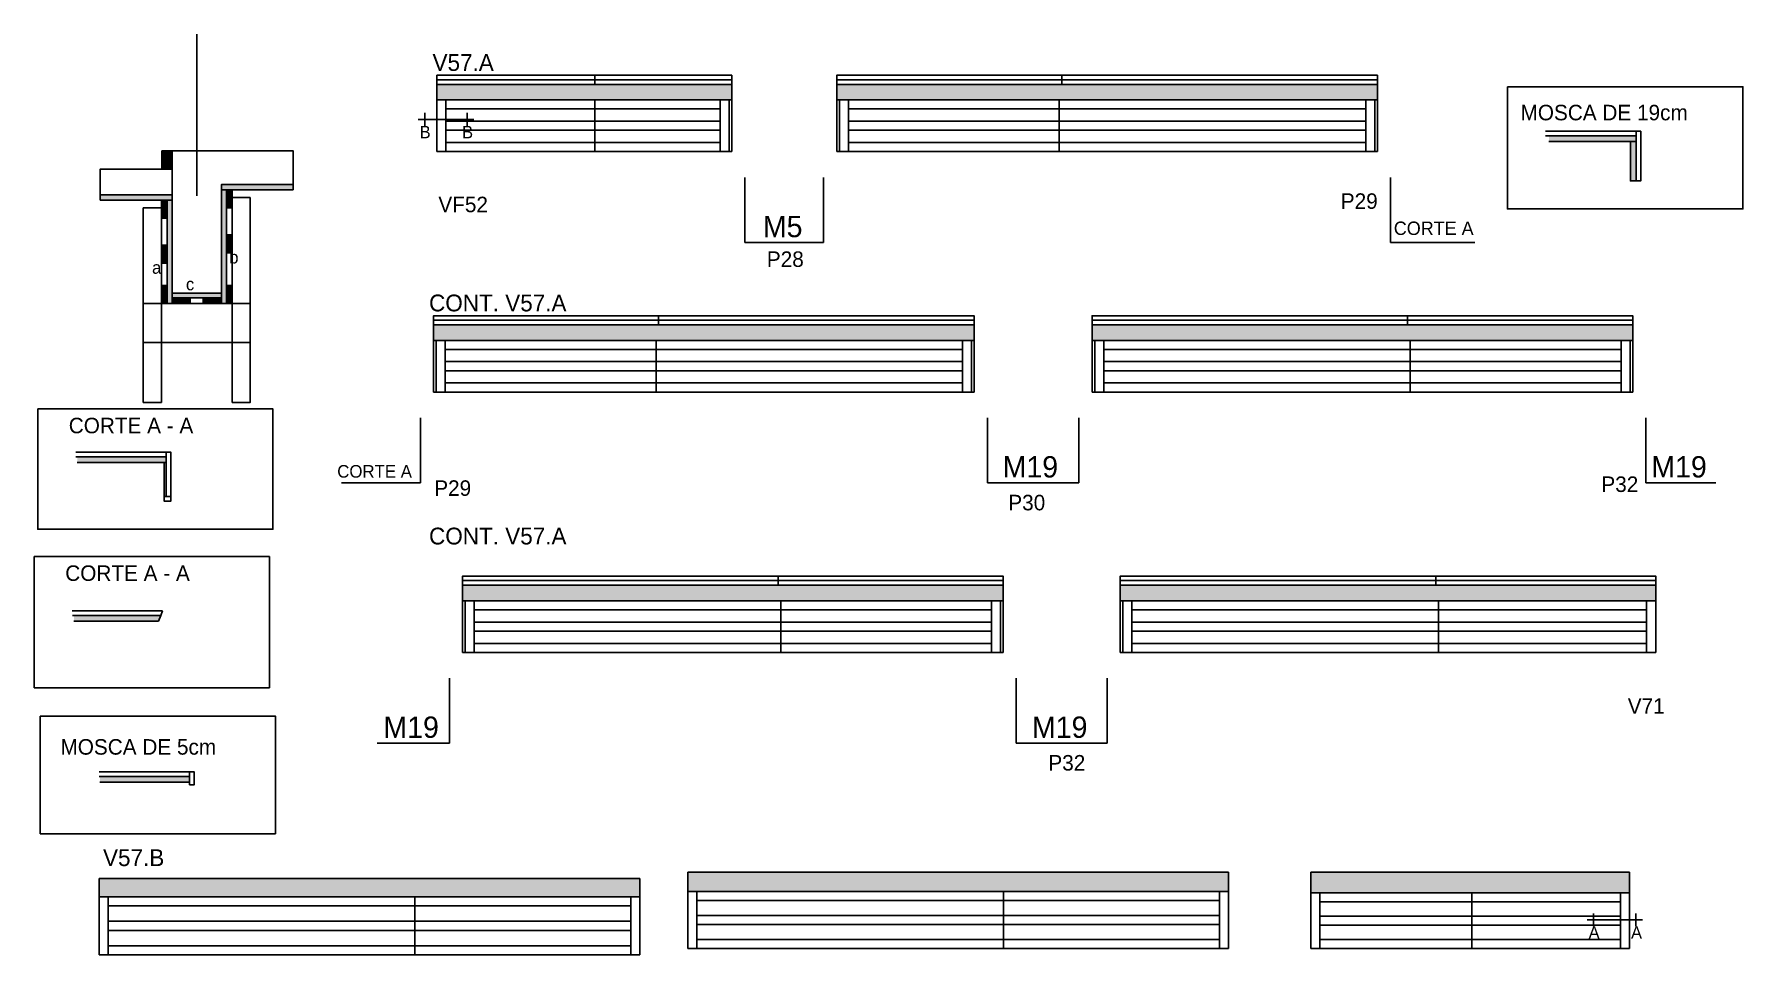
# Model space of a CAD drawing. Header units: metres. Extents: x 4267 to 5588, y 6532 to 7245.
import ezdxf

# ---------------------------------------------------------------- set-up
doc = ezdxf.new("R2010")
doc.units = ezdxf.units.M
for name, color, linetype in [('5', 7, 'Continuous'), ('CONCRETO', 7, 'Continuous'), ('COTA', 7, 'Continuous'), ('Cotas', 7, 'Continuous'), ('detalhes', 7, 'Continuous'), ('Hachura', 7, 'Continuous'), ('Madeira', 7, 'Continuous'), ('NOMENCLATURA', 7, 'Continuous'), ('Painéis', 7, 'Continuous'), ('SARR_2.2x7', 7, 'Continuous'), ('SARR_3.5x7', 7, 'Continuous'), ('TEXTO PILAR', 7, 'Continuous'), ('Texto Seção', 7, 'Continuous')]:
    doc.layers.add(name, color=color, linetype=linetype)

msp = doc.modelspace()

# ---------------------------------------------------------------- hatches: boundary and pattern name
at = {"layer": 'COTA'}
h = msp.add_hatch(color=7, dxfattribs=at)
h.dxf.hatch_style = 1
h.paths.add_polyline_path([(4806.4, 7205.7), (4578.4, 7205.7), (4578.4, 7205.7), (4578.4, 7193.7), (4578.4, 7193.7), (4806.4, 7193.7), (4806.4, 7193.7), (4806.4, 7205.7)])
h = msp.add_hatch(color=7, dxfattribs=at)
h.dxf.hatch_style = 1
h.paths.add_polyline_path([(4887.6, 7205.7), (5305.6, 7205.7), (5305.6, 7205.7), (5305.6, 7193.7), (5305.6, 7193.7), (4887.6, 7193.7), (4887.6, 7193.7), (4887.6, 7205.7)])
h = msp.add_hatch(color=7, dxfattribs=at)
h.dxf.hatch_style = 1
h.paths.add_polyline_path([(4575.8, 7019.7), (4993.8, 7019.7), (4993.8, 7019.7), (4993.8, 7007.7), (4993.8, 7007.7), (4575.8, 7007.7), (4575.8, 7007.7), (4575.8, 7019.7)])
h = msp.add_hatch(color=7, dxfattribs=at)
h.dxf.hatch_style = 1
h.paths.add_polyline_path([(5503, 7019.7), (5085, 7019.7), (5085, 7019.7), (5085, 7007.7), (5085, 7007.7), (5503, 7007.7), (5503, 7007.7), (5503, 7019.7)])
h = msp.add_hatch(color=7, dxfattribs=at)
h.dxf.hatch_style = 1
h.paths.add_polyline_path([(5016.2, 6818.3), (4598.2, 6818.3), (4598.2, 6818.3), (4598.2, 6806.3), (4598.2, 6806.3), (5016.2, 6806.3), (5016.2, 6806.3), (5016.2, 6818.3)])
h = msp.add_hatch(color=7, dxfattribs=at)
h.dxf.hatch_style = 1
h.paths.add_polyline_path([(5520.8, 6818.3), (5106.8, 6818.3), (5106.8, 6818.3), (5106.8, 6806.3), (5106.8, 6806.3), (5520.8, 6806.3), (5520.8, 6806.3), (5520.8, 6818.3)])
h = msp.add_hatch(color=7, dxfattribs=at)
h.dxf.hatch_style = 1
h.paths.add_polyline_path([(5190.4, 6596.3), (4772.4, 6596.3), (4772.4, 6596.3), (4772.4, 6581.3), (4772.4, 6581.3), (5190.4, 6581.3), (5190.4, 6581.3), (5190.4, 6596.3)])
h = msp.add_hatch(color=7, dxfattribs=at)
h.dxf.hatch_style = 1
h.paths.add_polyline_path([(5254.1, 6596.3), (5500.6, 6596.3), (5500.6, 6596.3), (5500.6, 6580.3), (5500.6, 6580.3), (5254.1, 6580.3), (5254.1, 6580.3), (5254.1, 6596.3)])
h = msp.add_hatch(color=7, dxfattribs=at)
h.dxf.hatch_style = 1
h.paths.add_polyline_path([(4735.2, 6591.3), (4317.2, 6591.3), (4317.2, 6591.3), (4317.2, 6577.3), (4317.2, 6577.3), (4735.2, 6577.3), (4735.2, 6577.3), (4735.2, 6591.3)])
at = {"layer": 'Hachura'}
h = msp.add_hatch(color=7, dxfattribs=at)
h.dxf.hatch_style = 1
h.paths.add_polyline_path([(5438.3, 7165.8), (5438.3, 7161.4), (5438.3, 7161.4), (5505.6, 7161.4), (5505.6, 7161.4), (5505.6, 7165.8), (5505.6, 7165.8), (5438.3, 7165.8)])
h = msp.add_hatch(color=7, dxfattribs=at)
h.dxf.hatch_style = 1
h.paths.add_polyline_path([(5505.6, 7161.4), (5501.2, 7161.4), (5501.2, 7161.4), (5501.2, 7131), (5501.2, 7131), (5505.6, 7131), (5505.6, 7131), (5505.6, 7161.4)])
h = msp.add_hatch(color=7, dxfattribs=at)
h.dxf.hatch_style = 1
h.paths.add_polyline_path([(4365.7, 7140.2), (4370.1, 7140.2), (4370.1, 7140.2), (4370.1, 7154.2), (4370.1, 7154.2), (4365.7, 7154.2), (4365.7, 7154.2), (4365.7, 7140.2)])
h = msp.add_hatch(color=7, dxfattribs=at)
h.dxf.hatch_style = 1
h.paths.add_polyline_path([(4370.1, 7154.2), (4373.7, 7154.2), (4373.7, 7154.2), (4373.7, 7140.2), (4373.7, 7140.2), (4370.1, 7140.2), (4370.1, 7140.2), (4370.1, 7154.2)])
h = msp.add_hatch(color=7, dxfattribs=at)
h.dxf.hatch_style = 1
h.paths.add_polyline_path([(4467.3, 7124.2), (4467.3, 7128.2), (4467.3, 7128.2), (4411.7, 7128.2), (4411.7, 7128.2), (4411.7, 7124.2), (4411.7, 7124.2), (4467.3, 7124.2)])
h = msp.add_hatch(color=7, dxfattribs=at)
h.dxf.hatch_style = 1
h.paths.add_polyline_path([(4415.7, 7124.2), (4411.7, 7124.2), (4411.7, 7124.2), (4411.7, 7036.2), (4411.7, 7036.2), (4415.7, 7036.2), (4415.7, 7036.2), (4415.7, 7124.2)])
h = msp.add_hatch(color=7, dxfattribs=at)
h.dxf.hatch_style = 1
h.paths.add_polyline_path([(4420.1, 7110.2), (4415.7, 7110.2), (4415.7, 7110.2), (4415.7, 7124.2), (4415.7, 7124.2), (4420.1, 7124.2), (4420.1, 7124.2), (4420.1, 7110.2)])
h = msp.add_hatch(color=7, dxfattribs=at)
h.dxf.hatch_style = 1
h.paths.add_polyline_path([(4373.7, 7116.2), (4373.7, 7120.2), (4373.7, 7120.2), (4318.1, 7120.2), (4318.1, 7120.2), (4318.1, 7116.2), (4318.1, 7116.2), (4373.7, 7116.2)])
h = msp.add_hatch(color=7, dxfattribs=at)
h.dxf.hatch_style = 1
h.paths.add_polyline_path([(4365.3, 7102.2), (4369.7, 7102.2), (4369.7, 7102.2), (4369.7, 7116.2), (4369.7, 7116.2), (4365.3, 7116.2), (4365.3, 7116.2), (4365.3, 7102.2)])
h = msp.add_hatch(color=7, dxfattribs=at)
h.dxf.hatch_style = 1
h.paths.add_polyline_path([(4373.7, 7116.2), (4369.7, 7116.2), (4369.7, 7116.2), (4369.7, 7036.2), (4369.7, 7036.2), (4373.7, 7036.2), (4373.7, 7036.2), (4373.7, 7116.2)])
h = msp.add_hatch(color=7, dxfattribs=at)
h.dxf.hatch_style = 1
h.paths.add_polyline_path([(4420.1, 7075.4), (4415.7, 7075.4), (4415.7, 7075.4), (4415.7, 7089.4), (4415.7, 7089.4), (4420.1, 7089.4), (4420.1, 7089.4), (4420.1, 7075.4)])
h = msp.add_hatch(color=7, dxfattribs=at)
h.dxf.hatch_style = 1
h.paths.add_polyline_path([(4365.3, 7067.4), (4369.7, 7067.4), (4369.7, 7067.4), (4369.7, 7081.4), (4369.7, 7081.4), (4365.3, 7081.4), (4365.3, 7081.4), (4365.3, 7067.4)])
h = msp.add_hatch(color=7, dxfattribs=at)
h.dxf.hatch_style = 1
h.paths.add_polyline_path([(4365.3, 7036.2), (4369.7, 7036.2), (4369.7, 7036.2), (4369.7, 7050.2), (4369.7, 7050.2), (4365.3, 7050.2), (4365.3, 7050.2), (4365.3, 7036.2)])
h = msp.add_hatch(color=7, dxfattribs=at)
h.dxf.hatch_style = 1
h.paths.add_polyline_path([(4411.7, 7040.6), (4411.7, 7044.2), (4411.7, 7044.2), (4373.7, 7044.2), (4373.7, 7044.2), (4373.7, 7040.6), (4373.7, 7040.6), (4411.7, 7040.6)])
h = msp.add_hatch(color=7, dxfattribs=at)
h.dxf.hatch_style = 1
h.paths.add_polyline_path([(4420.1, 7036.2), (4415.7, 7036.2), (4415.7, 7036.2), (4415.7, 7050.2), (4415.7, 7050.2), (4420.1, 7050.2), (4420.1, 7050.2), (4420.1, 7036.2)])
h = msp.add_hatch(color=7, dxfattribs=at)
h.dxf.hatch_style = 1
h.paths.add_polyline_path([(4373.7, 7036.2), (4373.7, 7040.6), (4373.7, 7040.6), (4387.7, 7040.6), (4387.7, 7040.6), (4387.7, 7036.2), (4387.7, 7036.2), (4373.7, 7036.2)])
h = msp.add_hatch(color=7, dxfattribs=at)
h.dxf.hatch_style = 1
h.paths.add_polyline_path([(4411.7, 7036.2), (4411.7, 7040.6), (4411.7, 7040.6), (4397.7, 7040.6), (4397.7, 7040.6), (4397.7, 7036.2), (4397.7, 7036.2), (4411.7, 7036.2)])
h = msp.add_hatch(color=7, dxfattribs=at)
h.dxf.hatch_style = 1
h.paths.add_polyline_path([(4300.3, 6917.6), (4300.3, 6913.2), (4300.3, 6913.2), (4369, 6913.2), (4369, 6913.2), (4369, 6917.6), (4369, 6917.6), (4300.3, 6917.6)])
h = msp.add_hatch(color=7, dxfattribs=at)
h.dxf.hatch_style = 1
h.paths.add_polyline_path([(4369, 6913.2), (4367.6, 6913.2), (4367.6, 6913.2), (4367.6, 6886.8), (4367.6, 6886.8), (4369, 6886.8), (4369, 6886.8), (4369, 6913.2)])
h = msp.add_hatch(color=7, dxfattribs=at)
h.dxf.hatch_style = 1
h.paths.add_polyline_path([(4364.9, 6794.9), (4363.1, 6790.5), (4363.1, 6790.5), (4297.7, 6790.5), (4297.7, 6790.5), (4297.7, 6794.9), (4297.7, 6794.9), (4364.9, 6794.9)])
h = msp.add_hatch(color=7, dxfattribs=at)
h.dxf.hatch_style = 1
h.paths.add_polyline_path([(4317.8, 6670.3), (4317.8, 6665.9), (4317.8, 6665.9), (4387.1, 6665.9), (4387.1, 6665.9), (4387.1, 6670.3), (4387.1, 6670.3), (4317.8, 6670.3)])

# ---------------------------------------------------------------- linework, layer by layer
at = {"layer": 'CONCRETO', "color": 7, "lineweight": 25}
msp.add_lwpolyline([(4411.7, 7124.2), (4411.7, 7044.2), (4373.7, 7044.2), (4373.7, 7120.2), (4318.1, 7120.2), (4318.1, 7140.2), (4373.7, 7140.2), (4373.7, 7154.2), (4411.7, 7154.2)], dxfattribs=at)
msp.add_lwpolyline([(4467.3, 7128.2), (4467.3, 7154.2), (4411.7, 7154.2), (4411.7, 7154.2), (4373.7, 7154.2), (4373.7, 7044.2), (4411.7, 7044.2), (4411.7, 7128.2)], close=True, dxfattribs=at)
at = {"layer": 'COTA', "color": 7, "lineweight": 25}
for p, q in [((4578.4, 7193.7), (4578.4, 7205.7)), ((4806.4, 7205.7), (4806.4, 7193.7)), ((4887.6, 7205.7), (4887.6, 7193.7)), ((5305.6, 7193.7), (5305.6, 7205.7)), ((4575.8, 7019.7), (4575.8, 7007.7)), ((4993.8, 7007.7), (4993.8, 7019.7)), ((5085, 7007.7), (5085, 7019.7)), ((5503, 7019.7), (5503, 7007.7)), ((4598.2, 6806.3), (4598.2, 6818.3)), ((5016.2, 6818.3), (5016.2, 6806.3)), ((5106.8, 6806.3), (5106.8, 6818.3)), ((5520.8, 6818.3), (5520.8, 6806.3)), ((4772.4, 6581.3), (4772.4, 6596.3)), ((5190.4, 6596.3), (4772.4, 6596.3)), ((5190.4, 6596.3), (5190.4, 6581.3)), ((5254.1, 6596.3), (5254.1, 6580.3)), ((5500.6, 6596.3), (5254.1, 6596.3)), ((5500.6, 6580.3), (5500.6, 6596.3)), ((4317.2, 6577.3), (4317.2, 6591.3)), ((4735.2, 6591.3), (4317.2, 6591.3)), ((4735.2, 6591.3), (4735.2, 6577.3))]:
    msp.add_line(p, q, dxfattribs=at)
at = {"layer": 'Cotas', "color": 7, "lineweight": 25}
for points in [[(5406.2, 7203.9), (5588.2, 7203.9), (5588.2, 7109.4), (5406.2, 7109.4)], [(4269.7, 6954.6), (4451.6, 6954.6), (4451.6, 6861.5), (4269.7, 6861.5)], [(4267, 6840.4), (4448.9, 6840.4), (4448.9, 6738.9), (4267, 6738.9)], [(4271.6, 6717), (4453.5, 6717), (4453.5, 6626), (4271.6, 6626)]]:
    msp.add_lwpolyline(points, close=True, dxfattribs=at)
at = {"layer": 'Defpoints', "color": 7, "lineweight": 25}
msp.add_line((4392.7, 7119.5), (4392.7, 7244.5), dxfattribs=at)
at = {"layer": 'Madeira', "color": 7, "lineweight": 25}
for p, q in [((5438.3, 7165.8), (5505.6, 7165.8)), ((5505.6, 7161.4), (5438.3, 7161.4)), ((5505.6, 7165.8), (5505.6, 7161.4)), ((4300.3, 6917.6), (4369, 6917.6)), ((4369, 6913.2), (4300.3, 6913.2)), ((4369, 6917.6), (4369, 6913.2)), ((4297.7, 6794.9), (4364.9, 6794.9)), ((4364.9, 6794.9), (4363.1, 6790.5)), ((4363.1, 6790.5), (4297.7, 6790.5)), ((4317.8, 6670.3), (4387.1, 6670.3)), ((4387.1, 6665.9), (4317.8, 6665.9)), ((4387.1, 6670.3), (4387.1, 6665.9))]:
    msp.add_line(p, q, dxfattribs=at)
for points in [[(5505.6, 7161.4), (5505.6, 7131), (5501.2, 7131), (5501.2, 7161.4)], [(4365.7, 7140.2), (4370.1, 7140.2), (4370.1, 7154.2), (4365.7, 7154.2)], [(4420.1, 7110.2), (4415.7, 7110.2), (4415.7, 7124.2), (4420.1, 7124.2)], [(4365.3, 7102.2), (4369.7, 7102.2), (4369.7, 7116.2), (4365.3, 7116.2)], [(4420.1, 7075.4), (4415.7, 7075.4), (4415.7, 7089.4), (4420.1, 7089.4)], [(4365.3, 7067.4), (4369.7, 7067.4), (4369.7, 7081.4), (4365.3, 7081.4)], [(4365.3, 7036.2), (4369.7, 7036.2), (4369.7, 7050.2), (4365.3, 7050.2)], [(4420.1, 7036.2), (4415.7, 7036.2), (4415.7, 7050.2), (4420.1, 7050.2)], [(4373.7, 7036.2), (4373.7, 7040.6), (4387.7, 7040.6), (4387.7, 7036.2)], [(4411.7, 7036.2), (4411.7, 7040.6), (4397.7, 7040.6), (4397.7, 7036.2)], [(4369, 6913.2), (4369, 6886.8), (4367.6, 6886.8), (4367.6, 6913.2)]]:
    msp.add_lwpolyline(points, close=True, dxfattribs=at)
at = {"layer": 'NOMENCLATURA', "color": 7, "lineweight": 25}
for p, q in [((4564, 7178.6), (4606.8, 7178.6)), ((4569, 7183.6), (4569, 7173.7)), ((4601.8, 7183.6), (4601.8, 7173.7)), ((4816.6, 7083.3), (4816.6, 7133.7)), ((4877.4, 7083.3), (4877.4, 7133.7)), ((5315.8, 7083.3), (5315.8, 7133.7)), ((4877.4, 7083.3), (4816.6, 7083.3)), ((4816.6, 7083.3), (4877.4, 7083.3)), ((5381, 7083.3), (5315.8, 7083.3)), ((4565.6, 6897.4), (4565.6, 6947.7)), ((5004, 6897.4), (5004, 6947.7)), ((5074.8, 6897.4), (5074.8, 6947.7)), ((5513.2, 6897.4), (5513.2, 6947.7)), ((4565.6, 6897.4), (4504.7, 6897.4)), ((5074.8, 6897.4), (5004, 6897.4)), ((5513.2, 6897.4), (5567.4, 6897.4)), ((5567.4, 6897.4), (5513.2, 6897.4)), ((4588, 6696), (4588, 6746.4)), ((5026.4, 6696), (5026.4, 6746.4)), ((5096.6, 6696), (5096.6, 6746.4)), ((4588, 6696), (4532.3, 6696)), ((5096.6, 6696), (5026.4, 6696)), ((5510.5, 6559.4), (5467.7, 6559.4)), ((5472.7, 6564.4), (5472.7, 6554.4)), ((5505.5, 6564.4), (5505.5, 6554.4))]:
    msp.add_line(p, q, dxfattribs=at)
at = {"layer": 'Painéis', "color": 7, "lineweight": 25}
for p, q in [((4700.4, 7205.7), (4700.4, 7212.7)), ((5061.6, 7205.7), (5061.6, 7212.7)), ((4578.4, 7193.7), (4806.4, 7193.7)), ((4578.4, 7153.7), (4578.4, 7193.7)), ((4700.4, 7153.7), (4700.4, 7193.7)), ((4804.4, 7153.7), (4804.4, 7193.7)), ((4806.4, 7153.7), (4806.4, 7193.7)), ((5305.6, 7193.7), (4887.6, 7193.7)), ((4887.6, 7153.7), (4887.6, 7193.7)), ((4889.6, 7153.7), (4889.6, 7193.7)), ((5059.6, 7153.7), (5059.6, 7193.7)), ((5303.6, 7153.7), (5303.6, 7193.7)), ((5305.6, 7153.7), (5305.6, 7193.7)), ((5505.6, 7169.4), (5435.7, 7169.4)), ((5505.6, 7165.8), (5435.7, 7165.8)), ((4578.4, 7153.7), (4806.4, 7153.7)), ((5305.6, 7153.7), (4887.6, 7153.7)), ((4749.7, 7019.7), (4749.7, 7026.7)), ((5329, 7019.7), (5329, 7026.7)), ((4993.8, 7007.7), (4575.8, 7007.7)), ((4575.8, 6967.7), (4575.8, 7007.7)), ((4577.8, 6967.7), (4577.8, 7007.7)), ((4747.8, 6967.7), (4747.8, 7007.7)), ((4991.8, 6967.7), (4991.8, 7007.7)), ((4993.8, 6967.7), (4993.8, 7007.7)), ((5085, 7007.7), (5503, 7007.7)), ((5085, 6967.7), (5085, 7007.7)), ((5087, 6967.7), (5087, 7007.7)), ((5331, 6967.7), (5331, 7007.7)), ((5501, 6967.7), (5501, 7007.7)), ((5503, 6967.7), (5503, 7007.7)), ((4993.8, 6967.7), (4575.8, 6967.7)), ((5085, 6967.7), (5503, 6967.7)), ((4369, 6921.2), (4299.2, 6921.2)), ((4369, 6917.6), (4299.2, 6917.6)), ((4842.2, 6818.3), (4842.2, 6825.3)), ((5350.8, 6818.3), (5350.8, 6825.3)), ((4598.2, 6806.3), (5016.2, 6806.3)), ((4598.2, 6766.3), (4598.2, 6806.3)), ((4600.2, 6766.3), (4600.2, 6806.3)), ((4844.2, 6766.3), (4844.2, 6806.3)), ((5014.2, 6766.3), (5014.2, 6806.3)), ((5016.2, 6766.3), (5016.2, 6806.3)), ((5106.8, 6806.3), (5520.8, 6806.3)), ((5106.8, 6766.3), (5106.8, 6806.3)), ((5108.8, 6766.3), (5108.8, 6806.3)), ((5352.8, 6766.3), (5352.8, 6806.3)), ((5520.8, 6766.3), (5520.8, 6806.3)), ((4366.3, 6798.5), (4296.4, 6798.5)), ((4364.9, 6794.9), (4296.5, 6794.9)), ((4364.9, 6794.9), (4366.3, 6798.5)), ((4598.2, 6766.3), (5016.2, 6766.3)), ((5106.8, 6766.3), (5520.8, 6766.3)), ((4387.1, 6673.9), (4317.3, 6673.9)), ((4387.1, 6670.3), (4317.3, 6670.3)), ((4772.4, 6581.3), (5190.4, 6581.3)), ((4772.4, 6537.3), (4772.4, 6581.3)), ((5016.4, 6537.3), (5016.4, 6581.3)), ((5190.4, 6537.3), (5190.4, 6581.3)), ((5500.6, 6580.3), (5254.1, 6580.3)), ((5254.1, 6537.3), (5254.1, 6580.3)), ((5378.6, 6537.3), (5378.6, 6580.3)), ((5500.6, 6537.3), (5500.6, 6580.3)), ((4317.2, 6577.3), (4735.2, 6577.3)), ((4317.2, 6532.3), (4317.2, 6577.3)), ((4561.2, 6532.3), (4561.2, 6577.3)), ((4735.2, 6532.3), (4735.2, 6577.3)), ((4317.2, 6532.3), (4735.2, 6532.3)), ((4772.4, 6537.3), (5190.4, 6537.3)), ((5500.6, 6537.3), (5254.1, 6537.3))]:
    msp.add_line(p, q, dxfattribs=at)
for points in [[(4578.4, 7205.7), (4806.4, 7205.7), (4806.4, 7212.7), (4578.4, 7212.7)], [(4887.6, 7205.7), (5305.6, 7205.7), (5305.6, 7212.7), (4887.6, 7212.7)], [(5505.6, 7169.4), (5509.2, 7169.4), (5509.2, 7131), (5505.6, 7131)], [(4370.1, 7154.2), (4373.7, 7154.2), (4373.7, 7140.2), (4370.1, 7140.2)], [(4467.3, 7124.2), (4467.3, 7128.2), (4411.7, 7128.2), (4411.7, 7124.2)], [(4415.7, 7124.2), (4411.7, 7124.2), (4411.7, 7036.2), (4415.7, 7036.2)], [(4373.7, 7116.2), (4373.7, 7120.2), (4318.1, 7120.2), (4318.1, 7116.2)], [(4369.7, 7116.2), (4373.7, 7116.2), (4373.7, 7036.2), (4369.7, 7036.2)], [(4411.7, 7040.6), (4411.7, 7044.2), (4373.7, 7044.2), (4373.7, 7040.6)], [(4575.8, 7019.7), (4993.8, 7019.7), (4993.8, 7026.7), (4575.8, 7026.7)], [(5503, 7019.7), (5085, 7019.7), (5085, 7026.7), (5503, 7026.7)], [(4369, 6921.2), (4372.6, 6921.2), (4372.6, 6886.8), (4369, 6886.8)], [(4372.6, 6886.8), (4372.6, 6883.2), (4367.6, 6883.2), (4367.6, 6886.8)], [(5016.2, 6818.3), (4598.2, 6818.3), (4598.2, 6825.3), (5016.2, 6825.3)], [(5520.8, 6818.3), (5106.8, 6818.3), (5106.8, 6825.3), (5520.8, 6825.3)], [(4387.1, 6673.9), (4390.7, 6673.9), (4390.7, 6663.9), (4387.1, 6663.9)]]:
    msp.add_lwpolyline(points, close=True, dxfattribs=at)
at = {"layer": 'SARR_2.2x7', "color": 7, "lineweight": 25}
for p, q in [((4578.4, 7209.2), (4700.4, 7209.2)), ((4700.4, 7209.2), (4806.4, 7209.2)), ((4887.6, 7209.2), (5061.6, 7209.2)), ((5061.6, 7209.2), (5305.6, 7209.2)), ((4585.4, 7153.7), (4585.4, 7193.7)), ((4797.4, 7153.7), (4797.4, 7193.7)), ((4896.6, 7153.7), (4896.6, 7193.7)), ((5296.6, 7153.7), (5296.6, 7193.7)), ((4700.4, 7186.7), (4585.4, 7186.7)), ((4585.4, 7177.2), (4700.4, 7177.2)), ((4797.4, 7186.7), (4700.4, 7186.7)), ((4700.4, 7177.2), (4797.4, 7177.2)), ((4896.6, 7186.7), (5059.6, 7186.7)), ((4896.6, 7177.2), (5059.6, 7177.2)), ((5059.6, 7186.7), (5296.6, 7186.7)), ((5059.6, 7177.2), (5296.6, 7177.2)), ((4585.4, 7170.2), (4700.4, 7170.2)), ((4700.4, 7170.2), (4797.4, 7170.2)), ((4896.6, 7170.2), (5059.6, 7170.2)), ((5059.6, 7170.2), (5296.6, 7170.2)), ((4700.4, 7160.7), (4585.4, 7160.7)), ((4797.4, 7160.7), (4700.4, 7160.7)), ((4896.6, 7160.7), (5059.6, 7160.7)), ((5059.6, 7160.7), (5296.6, 7160.7)), ((4575.8, 7023.2), (4749.7, 7023.2)), ((4749.7, 7023.2), (4993.8, 7023.2)), ((5329, 7023.2), (5085, 7023.2)), ((5503, 7023.2), (5329, 7023.2)), ((4584.8, 6967.7), (4584.8, 7007.7)), ((4984.8, 6967.7), (4984.8, 7007.7)), ((5094, 6967.7), (5094, 7007.7)), ((5494, 6967.7), (5494, 7007.7)), ((4584.8, 7000.7), (4747.8, 7000.7)), ((4584.8, 6991.2), (4747.8, 6991.2)), ((4747.8, 7000.7), (4984.8, 7000.7)), ((4747.8, 6991.2), (4984.8, 6991.2)), ((5331, 7000.7), (5094, 7000.7)), ((5094, 6991.2), (5331, 6991.2)), ((5494, 7000.7), (5331, 7000.7)), ((5331, 6991.2), (5494, 6991.2)), ((4584.8, 6984.2), (4747.8, 6984.2)), ((4747.8, 6984.2), (4984.8, 6984.2)), ((5094, 6984.2), (5331, 6984.2)), ((5331, 6984.2), (5494, 6984.2)), ((4584.8, 6974.7), (4747.8, 6974.7)), ((4747.8, 6974.7), (4984.8, 6974.7)), ((5331, 6974.7), (5094, 6974.7)), ((5494, 6974.7), (5331, 6974.7)), ((4842.2, 6821.8), (4598.2, 6821.8)), ((5016.2, 6821.8), (4842.2, 6821.8)), ((5350.8, 6821.8), (5106.8, 6821.8)), ((5520.8, 6821.8), (5350.8, 6821.8)), ((4607.2, 6766.3), (4607.2, 6806.3)), ((5007.2, 6766.3), (5007.2, 6806.3)), ((5115.8, 6766.3), (5115.8, 6806.3)), ((5513.8, 6766.3), (5513.8, 6806.3)), ((4844.2, 6799.3), (4607.2, 6799.3)), ((5007.2, 6799.3), (4844.2, 6799.3)), ((5352.8, 6799.3), (5115.8, 6799.3)), ((5513.8, 6799.3), (5352.8, 6799.3)), ((4607.2, 6789.8), (4844.2, 6789.8)), ((4607.2, 6782.8), (4844.2, 6782.8)), ((4844.2, 6789.8), (5007.2, 6789.8)), ((4844.2, 6782.8), (5007.2, 6782.8)), ((5115.8, 6789.8), (5352.8, 6789.8)), ((5115.8, 6782.8), (5352.8, 6782.8)), ((5352.8, 6789.8), (5513.8, 6789.8)), ((5352.8, 6782.8), (5513.8, 6782.8)), ((4844.2, 6773.3), (4607.2, 6773.3)), ((5007.2, 6773.3), (4844.2, 6773.3)), ((5352.8, 6773.3), (5115.8, 6773.3)), ((5513.8, 6773.3), (5352.8, 6773.3)), ((4779.4, 6537.3), (4779.4, 6581.3)), ((5183.5, 6537.3), (5183.5, 6581.3)), ((5261.1, 6537.3), (5261.1, 6580.3)), ((5493.6, 6537.3), (5493.6, 6580.3)), ((4324.2, 6532.3), (4324.2, 6577.3)), ((4324.2, 6570.3), (4561.2, 6570.3)), ((4561.2, 6570.3), (4728.3, 6570.3)), ((4728.3, 6532.3), (4728.3, 6577.3)), ((4779.4, 6574.3), (5016.4, 6574.3)), ((5016.4, 6574.3), (5183.5, 6574.3)), ((5261.1, 6573.3), (5378.6, 6573.3)), ((5378.6, 6573.3), (5493.6, 6573.3)), ((4324.2, 6558.3), (4561.2, 6558.3)), ((4561.2, 6558.3), (4728.3, 6558.3)), ((4779.4, 6562.8), (5016.4, 6562.8)), ((4779.4, 6555.8), (5016.4, 6555.8)), ((5016.4, 6562.8), (5183.5, 6562.8)), ((5016.4, 6555.8), (5183.5, 6555.8)), ((5261.1, 6562.3), (5378.6, 6562.3)), ((5261.1, 6555.3), (5378.6, 6555.3)), ((5378.6, 6562.3), (5493.6, 6562.3)), ((5378.6, 6555.3), (5493.6, 6555.3)), ((4324.2, 6551.3), (4561.2, 6551.3)), ((4561.2, 6551.3), (4728.3, 6551.3)), ((4779.4, 6544.3), (5016.4, 6544.3)), ((5016.4, 6544.3), (5183.5, 6544.3)), ((5261.1, 6544.3), (5378.6, 6544.3)), ((5378.6, 6544.3), (5493.6, 6544.3)), ((4324.2, 6539.3), (4561.2, 6539.3)), ((4561.2, 6539.3), (4728.3, 6539.3))]:
    msp.add_line(p, q, dxfattribs=at)
at = {"layer": 'SARR_3.5x7', "color": 7, "lineweight": 25}
for points in [[(4351.3, 7110.2), (4365.3, 7110.2), (4365.3, 6959.7), (4351.3, 6959.7)], [(4434.1, 7118.2), (4420.1, 7118.2), (4420.1, 6959.7), (4434.1, 6959.7)], [(4351.3, 7036.2), (4434.1, 7036.2), (4434.1, 7006.1), (4351.3, 7006.1)]]:
    msp.add_lwpolyline(points, close=True, dxfattribs=at)

# ---------------------------------------------------------------- texts
at = {"layer": '5', "color": 7, "lineweight": 25}
for s, p in [('P29', (5277.3, 7109.4)), ('VF52', (4579.5, 7106.8)), ('P28', (4833.5, 7064.5)), ('P29', (4576.3, 6887.4)), ('P32', (5478.8, 6890.4)), ('P30', (5020.2, 6876.2)), ('V71', (5499.2, 6718.8)), ('P32', (5051.2, 6674.9))]:
    msp.add_text(s, height=12, dxfattribs=at).set_placement(p)
at = {"layer": 'detalhes', "color": 7, "lineweight": 25}
for s, p in [('B', (4565, 7164)), ('B', (4597.8, 7164)), ('b', (4417.8, 7067.2)), ('a', (4358.1, 7059.2)), ('c', (4384.3, 7046.4)), ('A', (5468.9, 6544.8)), ('A', (5501.7, 6544.8))]:
    msp.add_text(s, height=9.6, dxfattribs=at).set_placement(p)
at = {"layer": 'NOMENCLATURA', "color": 7, "lineweight": 25}
for s, height, p in [('M5', 16.5, (4830.4, 7087.5)), ('CORTE A', 10.38, (5318.3, 7089.2)), ('CORTE A', 9.72, (4501.3, 6901.5)), ('M19', 16.5, (5015.8, 6901.6)), ('M19', 16.5, (5517.4, 6901.6)), ('M19', 16.5, (4537, 6700.2)), ('M19', 16.5, (5038.5, 6700.2))]:
    msp.add_text(s, height=height, dxfattribs=at).set_placement(p)
at = {"layer": 'TEXTO PILAR', "color": 7, "lineweight": 25}
for s, p in [('MOSCA DE 19cm', (5416.3, 7177.9)), ('CORTE A - A', (4293.7, 6935.8)), ('CORTE A - A', (4291, 6821.6)), ('MOSCA DE 5cm', (4287.3, 6687.2))]:
    msp.add_text(s, height=12, dxfattribs=at).set_placement(p)
at = {"layer": 'Texto Seção', "color": 7, "lineweight": 25}
for s, p in [('V57.A', (4575, 7216.1)), ('CONT. V57.A', (4572.3, 7030.1)), ('CONT. V57.A', (4572.3, 6849.8)), ('V57.B', (4320.2, 6601))]:
    msp.add_text(s, height=13, dxfattribs=at).set_placement(p)

doc.saveas('drawing.dxf')
